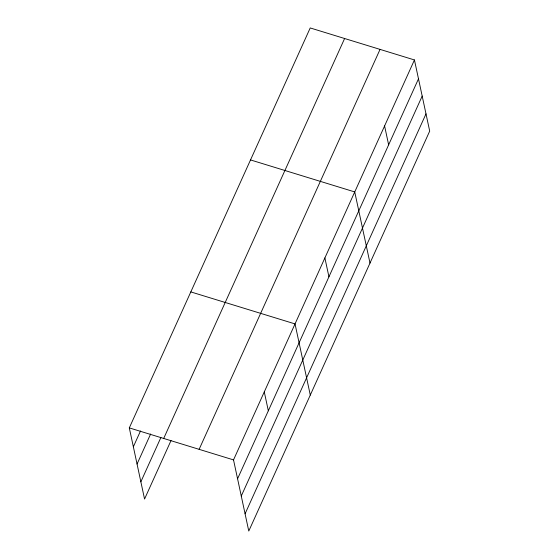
<?xml version="1.0" encoding="UTF-8"?>
<svg xmlns="http://www.w3.org/2000/svg" width="559" height="559" viewBox="0 0 559 559"><rect width="100%" height="100%" fill="white"/><g stroke="black" fill="none" stroke-linecap="round" stroke-linejoin="round"><path stroke-width="0.84" d="M171.026 440.541L144.557 499.047L129.304 427.894L310.224 27.95L414.443 59.953L429.696 131.106L248.776 531.05L233.522 459.896L414.443 59.953M133.356 446.781L140.505 430.968M137.053 464.033L150.644 433.987M140.861 481.802L160.887 437.529M163.696 438.452L344.617 38.508M199.13 449.331L380.05 49.395M237.575 478.784L418.488 78.847M241.271 496.036L422.185 96.092M245.08 513.805L426 113.861M250.523 159.93L354.734 191.933L369.995 263.086M190.815 291.91L295.033 323.913L310.287 395.073M129.304 427.894L233.522 459.896M384.592 125.943L388.638 144.837M324.884 257.923L328.937 276.817M264.281 391.901L268.327 410.795"/></g></svg>
